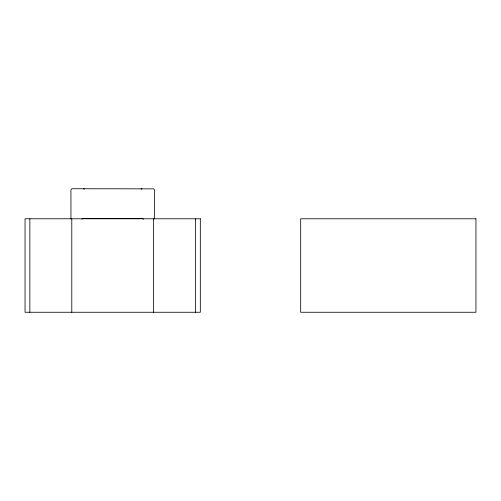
<?xml version="1.0" encoding="UTF-8"?>
<svg xmlns="http://www.w3.org/2000/svg" width="501" height="501" viewBox="0 0 501 501"><rect width="100%" height="100%" fill="white"/><g stroke="black" fill="none" stroke-linecap="round" stroke-linejoin="round"><path stroke-width="0.75" d="M70.96 218.868L70.929 189.666L72.088 188.739L153.776 188.858L154.452 189.935L154.452 218.868M81.813 219.156L82.834 218.58L142.422 218.58L143.518 219.144M140.988 189.19L141.921 188.739M83.429 188.739L84.362 189.19M195.522 218.78L195.522 312.261M153.588 218.78L153.588 312.261M71.793 218.78L71.793 312.261M29.853 218.78L29.853 312.261M200.325 218.78L25.05 218.78L25.05 312.261L200.325 312.261L200.325 218.78M475.95 218.78L300.675 218.78L300.675 312.261L475.95 312.261L475.95 218.78"/></g></svg>
